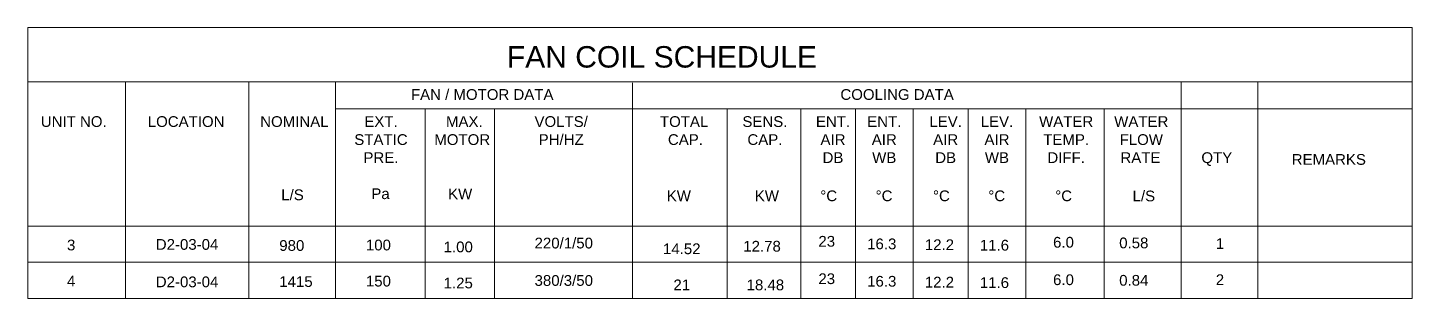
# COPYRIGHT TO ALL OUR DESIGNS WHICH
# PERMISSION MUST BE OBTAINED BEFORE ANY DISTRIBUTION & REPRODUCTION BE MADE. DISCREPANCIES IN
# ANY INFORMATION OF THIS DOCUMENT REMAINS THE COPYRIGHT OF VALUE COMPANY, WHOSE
# Model space of a CAD drawing. Extents: x -2975 to 7327, y -1166 to 1029.
# Drawn here: x -2975 to -1475, y -279 to 14 of the extents above; entities that cross this region are included whole.
import ezdxf
from ezdxf.enums import TextEntityAlignment as Align

# ---------------------------------------------------------------- set-up
doc = ezdxf.new("R2010")
doc.units = 0
doc.layers.add('H-TEXT', color=140, linetype='Continuous', lineweight=20)
doc.styles.add('9014-M-510-XX-M08-3001$0$V026-A1-15-M-DD-601$0$STANDARD', font='arial.ttf', dxfattribs={"width": 0.9})

# ---------------------------------------------------------------- blocks, each defined once
blk = doc.blocks.new('A$C7C437CC4')
at = {"layer": 'H-TEXT', "color": 7, "ltscale": 850}
for p, q in [((0, 0), (0, -71.79)), ((0, 0), (-500, 0)), ((-500, 0), (-500, -71.79)), ((-500, -19.58), (0, -19.58)), ((-464.72, -19.58), (-464.72, -71.79)), ((-420.12, -19.58), (-420.12, -71.79)), ((-388.89, -19.58), (-388.89, -71.79)), ((-281.54, -19.94), (-281.54, -72.16)), ((-83.48, -19.58), (-83.48, -71.79)), ((-55.74, -19.58), (-55.74, -71.79)), ((-500, -71.79), (-500, -97.9)), ((-464.72, -71.79), (-464.72, -97.9)), ((-420.12, -71.79), (-420.12, -97.9)), ((-388.89, -71.79), (-388.89, -97.9)), ((-356.48, -71.79), (-356.48, -97.9)), ((-331.42, -71.79), (-331.42, -97.9)), ((-281.54, -71.79), (-281.54, -97.9)), ((-247.4, -71.79), (-247.4, -97.9)), ((-220.87, -71.79), (-220.87, -97.9)), ((-201.04, -71.79), (-201.04, -97.9)), ((-180.19, -71.79), (-180.19, -97.9)), ((-160.36, -71.79), (-160.36, -97.9)), ((-139.57, -71.79), (-139.57, -97.9)), ((-111.23, -71.79), (-111.23, -97.9)), ((-83.48, -71.79), (-83.48, -97.9)), ((-55.74, -71.79), (-55.74, -97.9)), ((0, -71.79), (0, -97.9))]:
    blk.add_line(p, q, dxfattribs=at)
at = {"layer": 'H-TEXT', "color": 7}
for p, q in [((-388.89, -29.37), (0, -29.37)), ((-356.48, -29.37), (-356.48, -71.79)), ((-331.42, -29.37), (-331.42, -71.79)), ((-247.4, -29.37), (-247.4, -71.79)), ((-220.87, -29.37), (-220.87, -71.79)), ((-201.04, -29.37), (-201.04, -71.79)), ((-180.19, -29.37), (-180.19, -71.79)), ((-160.36, -29.37), (-160.36, -71.79)), ((-139.57, -29.37), (-139.57, -71.79)), ((-111.23, -29.37), (-111.23, -71.79)), ((-500, -71.79), (0, -71.79)), ((-500, -71.79), (0, -71.79)), ((-500, -84.85), (0, -84.85)), ((-500, -97.9), (0, -97.9))]:
    blk.add_line(p, q, dxfattribs=at)
at = {"layer": 'H-TEXT', "color": 7, "style": '9014-M-510-XX-M08-3001$0$V026-A1-15-M-DD-601$0$STANDARD'}
for s, height, p in [('FAN COIL SCHEDULE', 7.7576, (-270.96, -14.44)), ('FAN / MOTOR DATA', 3.8788, (-335.87, -26.11)), ('COOLING DATA', 3.8788, (-186.05, -26.11)), ('UNIT NO.', 3.879, (-483.38, -35.9)), ('LOCATION', 3.879, (-442.79, -35.9)), ('NOMINAL', 3.879, (-403.7, -35.9)), ('EXT.', 3.879, (-372.43, -35.9)), ('MAX.', 3.879, (-342.33, -35.9)), ('VOLTS/', 3.879, (-307.35, -35.9)), ('TOTAL', 3.879, (-262.96, -35.9)), ('SENS.', 3.879, (-233.78, -35.9)), ('ENT.', 3.879, (-209.2, -35.9)), ('ENT.', 3.879, (-190.68, -35.9)), ('LEV.', 3.879, (-168.51, -35.9)), ('LEV.', 3.879, (-149.99, -35.9)), ('WATER', 3.879, (-124.99, -35.9)), ('WATER', 3.879, (-97.87, -35.9)), ('STATIC', 3.879, (-372.43, -42.42)), ('MOTOR ', 3.879, (-342.33, -42.42)), ('PH/HZ', 3.879, (-307.35, -42.42)), ('CAP.', 3.879, (-262.48, -42.42)), ('CAP.', 3.879, (-233.78, -42.42)), ('AIR', 3.879, (-209.2, -42.42)), ('AIR', 3.879, (-190.68, -42.42)), ('AIR', 3.879, (-168.51, -42.42)), ('AIR', 3.879, (-149.99, -42.42)), ('TEMP.', 3.879, (-124.99, -42.42)), ('FLOW', 3.879, (-97.87, -42.42)), ('PRE.', 3.879, (-372.43, -48.95)), ('DB', 3.879, (-209.2, -48.95)), ('WB', 3.879, (-190.68, -48.95)), ('DB', 3.879, (-168.51, -48.95)), ('WB', 3.879, (-149.99, -48.95)), ('DIFF.', 3.879, (-124.99, -48.95)), ('RATE', 3.879, (-98.17, -48.95)), ('QTY', 3.879, (-70.6, -48.95)), ('REMARKS', 3.879, (-30.14, -49.6)), ('L/S', 3.879, (-404.37, -62.4)), ('Pa', 3.879, (-372.59, -62)), ('KW', 3.879, (-343.82, -62.07)), ('KW', 3.879, (-264.86, -62.76)), ('KW', 3.879, (-233.07, -62.76)), ('%%dC', 3.879, (-210.74, -62.76)), ('%%dC', 3.879, (-190.76, -62.76)), ('%%dC', 3.879, (-170.05, -62.76)), ('%%dC', 3.879, (-150.07, -62.76)), ('%%dC', 3.879, (-125.9, -62.76)), ('L/S', 3.879, (-96.94, -62.81)), ('220/1/50', 3.879, (-306.42, -79.85)), ('14.52', 3.879, (-263.8, -81.92)), ('12.78', 3.879, (-234.81, -80.99)), ('23', 3.879, (-211.45, -79.21)), ('16.3', 3.879, (-191.59, -80.14)), ('12.2', 3.879, (-170.76, -80.44)), ('11.6', 3.879, (-150.9, -80.62)), ('6.0', 3.879, (-125.96, -79.56)), ('0.58', 3.879, (-100.57, -79.79)), ('1', 3.88, (-69.46, -80.05)), ('380/3/50', 3.879, (-306.42, -93.38)), ('23', 3.879, (-211.45, -92.74)), ('16.3', 3.879, (-191.59, -93.67)), ('6.0', 3.879, (-125.96, -93.1)), ('0.84', 3.879, (-100.57, -93.32)), ('2', 3.88, (-69.46, -93.1)), ('21', 3.879, (-263.8, -94.97)), ('18.48', 3.879, (-233.61, -94.97)), ('12.2', 3.879, (-170.76, -93.98)), ('11.6', 3.879, (-150.9, -94.15))]:
    blk.add_text(s, height=height, dxfattribs=at).set_placement(p, align=Align.CENTER)
for s, height, p in [('3', 3.88, (-485.81, -80.55)), ('D2-03-04', 3.879, (-453.74, -80.34)), ('980', 3.879, (-409.15, -80.72)), ('100', 3.879, (-377.87, -80.55)), ('1.00', 3.879, (-349.79, -81.23)), ('4', 3.88, (-485.81, -93.61)), ('D2-03-04', 3.879, (-453.74, -93.88)), ('1415', 3.879, (-409.15, -93.77)), ('150', 3.879, (-377.87, -93.61)), ('1.25', 3.879, (-349.79, -94.29))]:
    blk.add_text(s, height=height, dxfattribs=at).set_placement(p)

msp = doc.modelspace()

# ---------------------------------------------------------------- block references
at = {"xscale": 3, "yscale": 3, "zscale": 3}
msp.add_blockref('A$C7C437CC4', (-1475.379, 14.31), dxfattribs=at)

doc.saveas('drawing.dxf')
